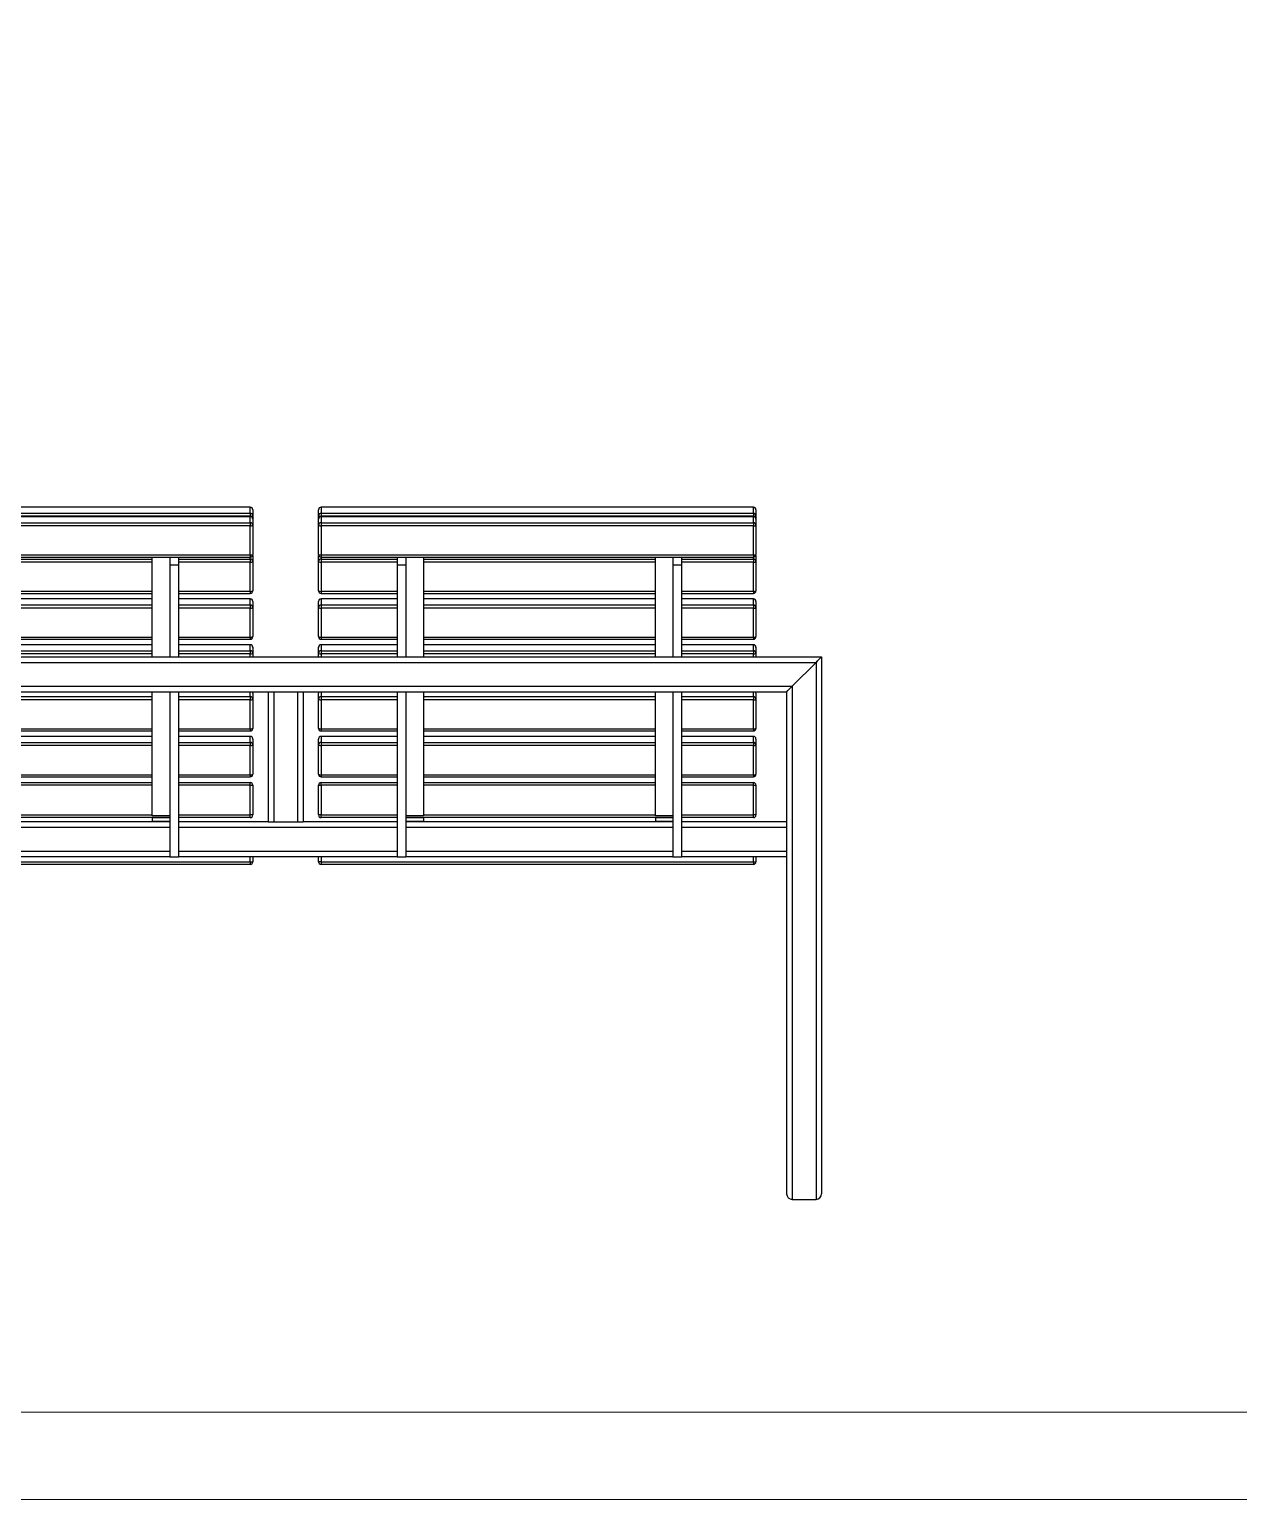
# Model space of a CAD drawing. Header units: millimetres. Extents: x 634 to 6574, y -2943 to 1257.
# Drawn here: x 2016 to 3397, y -2943 to -1263 of the extents above; entities that cross this region are included whole.
import ezdxf

# ---------------------------------------------------------------- set-up
doc = ezdxf.new("R2010")
doc.units = ezdxf.units.MM
doc.layers.add('tabelka', color=155, linetype='Continuous')

# ---------------------------------------------------------------- blocks, each defined once
blk = doc.blocks.new('tyl')
for p, q in [((-1695.3, -1536.9), (-2189.3, -1536.9)), ((-1695.3, -1536.9), (-2189.3, -1536.9)), ((-2189.3, -1543.8), (-1695.3, -1543.8)), ((-1695.3, -1543.8), (-1695.3, -1536.9)), ((-1695.3, -1536.9), (-1695.3, -1536.9)), ((-1695.3, -1543.8), (-1695.3, -1547.3)), ((-1692.3, -1539.9), (-1692.3, -1546.7)), ((-1617.3, -1546.7), (-1617.3, -1539.9)), ((-1120.3, -1536.9), (-1614.3, -1536.9)), ((-1614.3, -1536.9), (-1614.3, -1543.8)), ((-1120.3, -1536.9), (-1614.3, -1536.9)), ((-1614.3, -1536.9), (-1614.3, -1536.9)), ((-1614.3, -1543.8), (-1120.3, -1543.8)), ((-1614.3, -1543.8), (-1614.3, -1547.3)), ((-1120.3, -1543.8), (-1120.3, -1536.9)), ((-1120.3, -1536.9), (-1120.3, -1536.9)), ((-1120.3, -1543.8), (-1120.3, -1547.3)), ((-1117.3, -1539.9), (-1117.3, -1546.7)), ((-1695.3, -1547.3), (-2189.3, -1547.3)), ((-1695.3, -1547.7), (-2189.3, -1547.7)), ((-1695.3, -1547.8), (-2189.3, -1547.8)), ((-2189.3, -1554.6), (-1695.3, -1554.6)), ((-1695.3, -1558.2), (-2189.3, -1558.2)), ((-1807.3, -1547.4), (-1807.3, -1547.7)), ((-1807.3, -1547.4), (-1787.3, -1547.4)), ((-1787.3, -1547.4), (-1787.3, -1547.7)), ((-1787.3, -1547.4), (-1777.3, -1547.4)), ((-1777.3, -1547.4), (-1777.3, -1547.7)), ((-1695.3, -1547.7), (-1695.3, -1547.3)), ((-1695.3, -1547.7), (-1695.3, -1547.8)), ((-1695.3, -1554.6), (-1695.3, -1547.8)), ((-1695.3, -1554.6), (-1695.3, -1558.2)), ((-1695.3, -1591.5), (-1695.3, -1558.2)), ((-1692.3, -1546.7), (-1692.3, -1550.7)), ((-1692.3, -1550.7), (-1692.3, -1557.6)), ((-1692.3, -1557.6), (-1692.3, -1590.9)), ((-1617.3, -1550.7), (-1617.3, -1546.7)), ((-1617.3, -1557.6), (-1617.3, -1550.7)), ((-1617.3, -1590.9), (-1617.3, -1557.6)), ((-1120.3, -1547.3), (-1614.3, -1547.3)), ((-1614.3, -1547.3), (-1614.3, -1547.7)), ((-1120.3, -1547.7), (-1614.3, -1547.7)), ((-1614.3, -1547.7), (-1614.3, -1547.8)), ((-1614.3, -1547.8), (-1614.3, -1554.6)), ((-1120.3, -1547.8), (-1614.3, -1547.8)), ((-1614.3, -1554.6), (-1614.3, -1558.2)), ((-1614.3, -1554.6), (-1120.3, -1554.6)), ((-1120.3, -1558.2), (-1614.3, -1558.2)), ((-1614.3, -1558.2), (-1614.3, -1591.5)), ((-1527.3, -1547.4), (-1517.3, -1547.4)), ((-1527.3, -1547.4), (-1527.3, -1547.7)), ((-1517.3, -1547.4), (-1517.3, -1547.7)), ((-1517.3, -1547.4), (-1497.3, -1547.4)), ((-1497.3, -1547.4), (-1497.3, -1547.7)), ((-1232.3, -1547.4), (-1232.3, -1547.7)), ((-1232.3, -1547.4), (-1212.3, -1547.4)), ((-1212.3, -1547.4), (-1212.3, -1547.7)), ((-1212.3, -1547.4), (-1202.3, -1547.4)), ((-1202.3, -1547.4), (-1202.3, -1547.7)), ((-1120.3, -1547.7), (-1120.3, -1547.3)), ((-1120.3, -1547.7), (-1120.3, -1547.8)), ((-1120.3, -1554.6), (-1120.3, -1547.8)), ((-1120.3, -1554.6), (-1120.3, -1558.2)), ((-1120.3, -1591.5), (-1120.3, -1558.2)), ((-1117.3, -1546.7), (-1117.3, -1550.7)), ((-1117.3, -1550.7), (-1117.3, -1557.6)), ((-1117.3, -1557.6), (-1117.3, -1590.9)), ((-2189.3, -1591.5), (-1695.3, -1591.5)), ((-2189.3, -1593.9), (-1695.3, -1593.9)), ((-1807.3, -1707.8), (-1807.3, -1593.9)), ((-1787.3, -1593.9), (-1787.3, -1602.8)), ((-1777.3, -1593.9), (-1777.3, -1602.8)), ((-1695.3, -1591.5), (-1695.3, -1593.9)), ((-1695.3, -1596.2), (-1695.3, -1593.9)), ((-1692.3, -1592.2), (-1692.3, -1599.1)), ((-1617.3, -1599.1), (-1617.3, -1592.2)), ((-1614.3, -1591.5), (-1120.3, -1591.5)), ((-1614.3, -1591.5), (-1614.3, -1593.9)), ((-1614.3, -1593.9), (-1120.3, -1593.9)), ((-1614.3, -1593.9), (-1614.3, -1596.2)), ((-1527.3, -1593.9), (-1527.3, -1602.8)), ((-1517.3, -1593.9), (-1517.3, -1602.8)), ((-1497.3, -1593.9), (-1497.3, -1707.8)), ((-1232.3, -1707.8), (-1232.3, -1593.9)), ((-1212.3, -1593.9), (-1212.3, -1602.8)), ((-1202.3, -1593.9), (-1202.3, -1602.8)), ((-1120.3, -1591.5), (-1120.3, -1593.9)), ((-1120.3, -1596.2), (-1120.3, -1593.9)), ((-1117.3, -1592.2), (-1117.3, -1599.1)), ((-2072.3, -1596.2), (-1807.3, -1596.2)), ((-1807.3, -1599.7), (-2072.3, -1599.7)), ((-1787.3, -1602.8), (-1777.3, -1602.8)), ((-1787.3, -1602.8), (-1787.3, -1707.8)), ((-1777.3, -1596.2), (-1695.3, -1596.2)), ((-1695.3, -1599.7), (-1777.3, -1599.7)), ((-1777.3, -1602.8), (-1777.3, -1707.8)), ((-1695.3, -1596.2), (-1695.3, -1599.7)), ((-1695.3, -1633), (-1695.3, -1599.7)), ((-1692.3, -1599.1), (-1692.3, -1632.4)), ((-1617.3, -1632.4), (-1617.3, -1599.1)), ((-1614.3, -1596.2), (-1614.3, -1599.7)), ((-1614.3, -1596.2), (-1527.3, -1596.2)), ((-1614.3, -1599.7), (-1614.3, -1633)), ((-1527.3, -1599.7), (-1614.3, -1599.7)), ((-1527.3, -1602.8), (-1517.3, -1602.8)), ((-1527.3, -1602.8), (-1527.3, -1707.8)), ((-1517.3, -1602.8), (-1517.3, -1707.8)), ((-1497.3, -1596.2), (-1232.3, -1596.2)), ((-1232.3, -1599.7), (-1497.3, -1599.7)), ((-1212.3, -1602.8), (-1202.3, -1602.8)), ((-1212.3, -1602.8), (-1212.3, -1707.8)), ((-1202.3, -1596.2), (-1120.3, -1596.2)), ((-1120.3, -1599.7), (-1202.3, -1599.7)), ((-1202.3, -1602.8), (-1202.3, -1707.8)), ((-1120.3, -1596.2), (-1120.3, -1599.7)), ((-1120.3, -1633), (-1120.3, -1599.7)), ((-1117.3, -1599.1), (-1117.3, -1632.4)), ((-2072.3, -1633), (-1807.3, -1633)), ((-2072.3, -1635.4), (-1807.3, -1635.4)), ((-1807.3, -1641.6), (-2072.3, -1641.6)), ((-1807.3, -1641.7), (-2072.3, -1641.7)), ((-1777.3, -1633), (-1695.3, -1633)), ((-1777.3, -1635.4), (-1695.3, -1635.4)), ((-1695.3, -1641.6), (-1777.3, -1641.6)), ((-1695.3, -1641.7), (-1777.3, -1641.7)), ((-1695.3, -1633), (-1695.3, -1635.4)), ((-1695.3, -1641.6), (-1695.3, -1641.7)), ((-1695.3, -1648.6), (-1695.3, -1641.7)), ((-1692.3, -1644.6), (-1692.3, -1651.5)), ((-1617.3, -1651.5), (-1617.3, -1644.6)), ((-1614.3, -1633), (-1527.3, -1633)), ((-1614.3, -1633), (-1614.3, -1635.4)), ((-1614.3, -1635.4), (-1527.3, -1635.4)), ((-1527.3, -1641.6), (-1614.3, -1641.6)), ((-1614.3, -1641.6), (-1614.3, -1641.7)), ((-1614.3, -1641.7), (-1614.3, -1648.6)), ((-1527.3, -1641.7), (-1614.3, -1641.7)), ((-1497.3, -1633), (-1232.3, -1633)), ((-1497.3, -1635.4), (-1232.3, -1635.4)), ((-1232.3, -1641.6), (-1497.3, -1641.6)), ((-1232.3, -1641.7), (-1497.3, -1641.7)), ((-1202.3, -1633), (-1120.3, -1633)), ((-1202.3, -1635.4), (-1120.3, -1635.4)), ((-1120.3, -1641.6), (-1202.3, -1641.6)), ((-1120.3, -1641.7), (-1202.3, -1641.7)), ((-1120.3, -1633), (-1120.3, -1635.4)), ((-1120.3, -1641.6), (-1120.3, -1641.7)), ((-1120.3, -1648.6), (-1120.3, -1641.7)), ((-1117.3, -1644.6), (-1117.3, -1651.5)), ((-2072.3, -1648.6), (-1807.3, -1648.6)), ((-1807.3, -1652.1), (-2072.3, -1652.1)), ((-1777.3, -1648.6), (-1695.3, -1648.6)), ((-1695.3, -1652.1), (-1777.3, -1652.1)), ((-1695.3, -1648.6), (-1695.3, -1652.1)), ((-1695.3, -1685.4), (-1695.3, -1652.1)), ((-1692.3, -1651.5), (-1692.3, -1684.8)), ((-1617.3, -1684.8), (-1617.3, -1651.5)), ((-1614.3, -1648.6), (-1614.3, -1652.1)), ((-1614.3, -1648.6), (-1527.3, -1648.6)), ((-1614.3, -1652.1), (-1614.3, -1685.4)), ((-1527.3, -1652.1), (-1614.3, -1652.1)), ((-1497.3, -1648.6), (-1232.3, -1648.6)), ((-1232.3, -1652.1), (-1497.3, -1652.1)), ((-1202.3, -1648.6), (-1120.3, -1648.6)), ((-1120.3, -1652.1), (-1202.3, -1652.1)), ((-1120.3, -1648.6), (-1120.3, -1652.1)), ((-1120.3, -1685.4), (-1120.3, -1652.1)), ((-1117.3, -1651.5), (-1117.3, -1684.8)), ((-2072.3, -1685.4), (-1807.3, -1685.4)), ((-2072.3, -1687.8), (-1807.3, -1687.8)), ((-1807.3, -1694), (-2072.3, -1694)), ((-1807.3, -1694.1), (-2072.3, -1694.1)), ((-1777.3, -1685.4), (-1695.3, -1685.4)), ((-1777.3, -1687.8), (-1695.3, -1687.8)), ((-1695.3, -1694), (-1777.3, -1694)), ((-1695.3, -1694.1), (-1777.3, -1694.1)), ((-1695.3, -1685.4), (-1695.3, -1687.8)), ((-1695.3, -1694), (-1695.3, -1694.1)), ((-1695.3, -1701), (-1695.3, -1694.1)), ((-1614.3, -1685.4), (-1527.3, -1685.4)), ((-1614.3, -1685.4), (-1614.3, -1687.8)), ((-1614.3, -1687.8), (-1527.3, -1687.8)), ((-1527.3, -1694), (-1614.3, -1694)), ((-1614.3, -1694), (-1614.3, -1694.1)), ((-1614.3, -1694.1), (-1614.3, -1701)), ((-1527.3, -1694.1), (-1614.3, -1694.1)), ((-1497.3, -1685.4), (-1232.3, -1685.4)), ((-1497.3, -1687.8), (-1232.3, -1687.8)), ((-1232.3, -1694), (-1497.3, -1694)), ((-1232.3, -1694.1), (-1497.3, -1694.1)), ((-1202.3, -1685.4), (-1120.3, -1685.4)), ((-1202.3, -1687.8), (-1120.3, -1687.8)), ((-1120.3, -1694), (-1202.3, -1694)), ((-1120.3, -1694.1), (-1202.3, -1694.1)), ((-1120.3, -1685.4), (-1120.3, -1687.8)), ((-1120.3, -1694), (-1120.3, -1694.1)), ((-1120.3, -1701), (-1120.3, -1694.1)), ((-2092.3, -1707.8), (-1787.3, -1707.8)), ((-2072.3, -1701), (-1807.3, -1701)), ((-1807.3, -1704.5), (-2072.3, -1704.5)), ((-1787.3, -1707.8), (-1777.3, -1707.8)), ((-1777.3, -1701), (-1695.3, -1701)), ((-1695.3, -1704.5), (-1777.3, -1704.5)), ((-1777.3, -1707.8), (-1527.3, -1707.8)), ((-1695.3, -1701), (-1695.3, -1704.5)), ((-1695.3, -1707.8), (-1695.3, -1704.5)), ((-1692.3, -1697), (-1692.3, -1703.9)), ((-1692.3, -1703.9), (-1692.3, -1707.8)), ((-1617.3, -1703.9), (-1617.3, -1697)), ((-1617.3, -1707.8), (-1617.3, -1703.9)), ((-1614.3, -1701), (-1614.3, -1704.5)), ((-1614.3, -1701), (-1527.3, -1701)), ((-1527.3, -1704.5), (-1614.3, -1704.5)), ((-1614.3, -1704.5), (-1614.3, -1707.8)), ((-1527.3, -1707.8), (-1517.3, -1707.8)), ((-1517.3, -1707.8), (-1212.3, -1707.8)), ((-1497.3, -1701), (-1232.3, -1701)), ((-1232.3, -1704.5), (-1497.3, -1704.5)), ((-1212.3, -1707.8), (-1202.3, -1707.8)), ((-1202.3, -1701), (-1120.3, -1701)), ((-1120.3, -1704.5), (-1202.3, -1704.5)), ((-1202.3, -1707.8), (-1042.3, -1707.8)), ((-1120.3, -1701), (-1120.3, -1704.5)), ((-1120.3, -1707.8), (-1120.3, -1704.5)), ((-1117.3, -1697), (-1117.3, -1703.9)), ((-1117.3, -1703.9), (-1117.3, -1707.8)), ((-1042.3, -1707.8), (-1042.3, -2321.4)), ((-2835.9, -1714.2), (-1048.7, -1714.2)), ((-1075.9, -1741.4), (-1048.7, -1714.2)), ((-1048.7, -1714.2), (-1048.7, -2327.8)), ((-2808.7, -1741.4), (-1075.9, -1741.4)), ((-1075.9, -1741.4), (-1075.9, -2327.8)), ((-2802.3, -1747.8), (-1082.3, -1747.8)), ((-2072.3, -1753.4), (-1807.3, -1753.4)), ((-1807.3, -1756.9), (-2072.3, -1756.9)), ((-1807.3, -1889.7), (-1807.3, -1747.8)), ((-1787.3, -1747.8), (-1787.3, -1936.6)), ((-1777.3, -1747.8), (-1777.3, -1936.6)), ((-1777.3, -1753.4), (-1695.3, -1753.4)), ((-1695.3, -1756.9), (-1777.3, -1756.9)), ((-1695.3, -1753.4), (-1695.3, -1747.8)), ((-1695.3, -1753.4), (-1695.3, -1756.9)), ((-1695.3, -1790.2), (-1695.3, -1756.9)), ((-1692.3, -1749.4), (-1692.3, -1756.3)), ((-1692.3, -1756.3), (-1692.3, -1789.6)), ((-1674.8, -1747.8), (-1674.8, -1896.6)), ((-1668.4, -1747.8), (-1668.4, -1896.6)), ((-1641.2, -1747.8), (-1641.2, -1896.6)), ((-1634.8, -1747.8), (-1634.8, -1896.6)), ((-1617.3, -1756.3), (-1617.3, -1749.4)), ((-1617.3, -1789.6), (-1617.3, -1756.3)), ((-1614.3, -1747.8), (-1614.3, -1753.4)), ((-1614.3, -1753.4), (-1614.3, -1756.9)), ((-1614.3, -1753.4), (-1527.3, -1753.4)), ((-1614.3, -1756.9), (-1614.3, -1790.2)), ((-1527.3, -1756.9), (-1614.3, -1756.9)), ((-1527.3, -1747.8), (-1527.3, -1936.6)), ((-1517.3, -1747.8), (-1517.3, -1936.6)), ((-1497.3, -1747.8), (-1497.3, -1889.7)), ((-1497.3, -1753.4), (-1232.3, -1753.4)), ((-1232.3, -1756.9), (-1497.3, -1756.9)), ((-1232.3, -1889.7), (-1232.3, -1747.8)), ((-1212.3, -1747.8), (-1212.3, -1936.6)), ((-1202.3, -1747.8), (-1202.3, -1936.6)), ((-1202.3, -1753.4), (-1120.3, -1753.4)), ((-1120.3, -1756.9), (-1202.3, -1756.9)), ((-1120.3, -1753.4), (-1120.3, -1747.8)), ((-1120.3, -1753.4), (-1120.3, -1756.9)), ((-1120.3, -1790.2), (-1120.3, -1756.9)), ((-1117.3, -1749.4), (-1117.3, -1756.3)), ((-1117.3, -1756.3), (-1117.3, -1789.6)), ((-1082.3, -1747.8), (-1082.3, -2321.4)), ((-2072.3, -1790.2), (-1807.3, -1790.2)), ((-2072.3, -1792.6), (-1807.3, -1792.6)), ((-1777.3, -1790.2), (-1695.3, -1790.2)), ((-1777.3, -1792.6), (-1695.3, -1792.6)), ((-1695.3, -1790.2), (-1695.3, -1792.6)), ((-1614.3, -1790.2), (-1527.3, -1790.2)), ((-1614.3, -1790.2), (-1614.3, -1792.6)), ((-1614.3, -1792.6), (-1527.3, -1792.6)), ((-1497.3, -1790.2), (-1232.3, -1790.2)), ((-1497.3, -1792.6), (-1232.3, -1792.6)), ((-1202.3, -1790.2), (-1120.3, -1790.2)), ((-1202.3, -1792.6), (-1120.3, -1792.6)), ((-1120.3, -1790.2), (-1120.3, -1792.6)), ((-1807.3, -1798.8), (-2072.3, -1798.8)), ((-1807.3, -1798.9), (-2072.3, -1798.9)), ((-2072.3, -1805.8), (-1807.3, -1805.8)), ((-1807.3, -1809.3), (-2072.3, -1809.3)), ((-1695.3, -1798.8), (-1777.3, -1798.8)), ((-1695.3, -1798.9), (-1777.3, -1798.9)), ((-1777.3, -1805.8), (-1695.3, -1805.8)), ((-1695.3, -1809.3), (-1777.3, -1809.3)), ((-1695.3, -1798.8), (-1695.3, -1798.9)), ((-1695.3, -1805.8), (-1695.3, -1798.9)), ((-1695.3, -1805.8), (-1695.3, -1809.3)), ((-1695.3, -1842.6), (-1695.3, -1809.3)), ((-1692.3, -1801.8), (-1692.3, -1808.7)), ((-1692.3, -1808.7), (-1692.3, -1842)), ((-1617.3, -1808.7), (-1617.3, -1801.8)), ((-1617.3, -1842), (-1617.3, -1808.7)), ((-1527.3, -1798.8), (-1614.3, -1798.8)), ((-1614.3, -1798.8), (-1614.3, -1798.9)), ((-1614.3, -1798.9), (-1614.3, -1805.8)), ((-1527.3, -1798.9), (-1614.3, -1798.9)), ((-1614.3, -1805.8), (-1614.3, -1809.3)), ((-1614.3, -1805.8), (-1527.3, -1805.8)), ((-1614.3, -1809.3), (-1614.3, -1842.6)), ((-1527.3, -1809.3), (-1614.3, -1809.3)), ((-1232.3, -1798.8), (-1497.3, -1798.8)), ((-1232.3, -1798.9), (-1497.3, -1798.9)), ((-1497.3, -1805.8), (-1232.3, -1805.8)), ((-1232.3, -1809.3), (-1497.3, -1809.3)), ((-1120.3, -1798.8), (-1202.3, -1798.8)), ((-1120.3, -1798.9), (-1202.3, -1798.9)), ((-1202.3, -1805.8), (-1120.3, -1805.8)), ((-1120.3, -1809.3), (-1202.3, -1809.3)), ((-1120.3, -1798.8), (-1120.3, -1798.9)), ((-1120.3, -1805.8), (-1120.3, -1798.9)), ((-1120.3, -1805.8), (-1120.3, -1809.3)), ((-1120.3, -1842.6), (-1120.3, -1809.3)), ((-1117.3, -1801.8), (-1117.3, -1808.7)), ((-1117.3, -1808.7), (-1117.3, -1842)), ((-2072.3, -1842.6), (-1807.3, -1842.6)), ((-2072.3, -1845), (-1807.3, -1845)), ((-1777.3, -1842.6), (-1695.3, -1842.6)), ((-1777.3, -1845), (-1695.3, -1845)), ((-1695.3, -1842.6), (-1695.3, -1845)), ((-1614.3, -1842.6), (-1527.3, -1842.6)), ((-1614.3, -1842.6), (-1614.3, -1845)), ((-1614.3, -1845), (-1527.3, -1845)), ((-1497.3, -1842.6), (-1232.3, -1842.6)), ((-1497.3, -1845), (-1232.3, -1845)), ((-1202.3, -1842.6), (-1120.3, -1842.6)), ((-1202.3, -1845), (-1120.3, -1845)), ((-1120.3, -1842.6), (-1120.3, -1845)), ((-2072.3, -1851.6), (-1807.3, -1851.6)), ((-1807.3, -1854.6), (-2072.3, -1854.6)), ((-1777.3, -1851.6), (-1695.3, -1851.6)), ((-1695.3, -1854.6), (-1777.3, -1854.6)), ((-1695.3, -1854.6), (-1695.3, -1851.6)), ((-1695.3, -1888.6), (-1695.3, -1854.6)), ((-1695.3, -1854.6), (-1692.3, -1854.6)), ((-1692.3, -1854.6), (-1692.3, -1888.6)), ((-1617.3, -1854.6), (-1614.3, -1854.6)), ((-1617.3, -1888.6), (-1617.3, -1854.6)), ((-1614.3, -1854.6), (-1614.3, -1851.6)), ((-1614.3, -1851.6), (-1527.3, -1851.6)), ((-1614.3, -1854.6), (-1614.3, -1888.6)), ((-1527.3, -1854.6), (-1614.3, -1854.6)), ((-1497.3, -1851.6), (-1232.3, -1851.6)), ((-1232.3, -1854.6), (-1497.3, -1854.6)), ((-1202.3, -1851.6), (-1120.3, -1851.6)), ((-1120.3, -1854.6), (-1202.3, -1854.6)), ((-1120.3, -1854.6), (-1120.3, -1851.6)), ((-1120.3, -1888.6), (-1120.3, -1854.6)), ((-1120.3, -1854.6), (-1117.3, -1854.6)), ((-1117.3, -1854.6), (-1117.3, -1888.6)), ((-1787.3, -1891.6), (-2092.3, -1891.6)), ((-1787.3, -1896.6), (-2092.3, -1896.6)), ((-2072.3, -1888.6), (-1807.3, -1888.6)), ((-1787.3, -1889.7), (-1807.3, -1889.7)), ((-1807.3, -1891.6), (-1807.3, -1895.6)), ((-1807.3, -1891.6), (-1787.3, -1891.6)), ((-1807.3, -1896.6), (-1807.3, -1895.6)), ((-1807.3, -1895.6), (-1787.3, -1895.6)), ((-1777.3, -1888.6), (-1695.3, -1888.6)), ((-1695.3, -1891.6), (-1777.3, -1891.6)), ((-1674.8, -1896.6), (-1777.3, -1896.6)), ((-1695.3, -1891.6), (-1695.3, -1888.6)), ((-1692.3, -1888.6), (-1695.3, -1888.6)), ((-1674.8, -1896.6), (-1668.4, -1896.6)), ((-1668.4, -1896.6), (-1641.2, -1896.6)), ((-1641.2, -1896.6), (-1634.8, -1896.6)), ((-1527.3, -1896.6), (-1634.8, -1896.6)), ((-1614.3, -1888.6), (-1617.3, -1888.6)), ((-1614.3, -1891.6), (-1614.3, -1888.6)), ((-1614.3, -1888.6), (-1527.3, -1888.6)), ((-1527.3, -1891.6), (-1614.3, -1891.6)), ((-1497.3, -1889.7), (-1517.3, -1889.7)), ((-1517.3, -1891.6), (-1497.3, -1891.6)), ((-1212.3, -1891.6), (-1517.3, -1891.6)), ((-1517.3, -1895.6), (-1497.3, -1895.6)), ((-1212.3, -1896.6), (-1517.3, -1896.6)), ((-1497.3, -1888.6), (-1232.3, -1888.6)), ((-1497.3, -1891.6), (-1497.3, -1895.6)), ((-1497.3, -1895.6), (-1497.3, -1896.6)), ((-1212.3, -1889.7), (-1232.3, -1889.7)), ((-1232.3, -1891.6), (-1232.3, -1895.6)), ((-1232.3, -1891.6), (-1212.3, -1891.6)), ((-1232.3, -1896.6), (-1232.3, -1895.6)), ((-1232.3, -1895.6), (-1212.3, -1895.6)), ((-1202.3, -1888.6), (-1120.3, -1888.6)), ((-1120.3, -1891.6), (-1202.3, -1891.6)), ((-1082.3, -1896.6), (-1202.3, -1896.6)), ((-1120.3, -1891.6), (-1120.3, -1888.6)), ((-1117.3, -1888.6), (-1120.3, -1888.6)), ((-1787.3, -1903), (-2092.3, -1903)), ((-1527.3, -1903), (-1777.3, -1903)), ((-1212.3, -1903), (-1517.3, -1903)), ((-1082.3, -1903), (-1202.3, -1903)), ((-1787.3, -1930.2), (-2092.3, -1930.2)), ((-1527.3, -1930.2), (-1777.3, -1930.2)), ((-1212.3, -1930.2), (-1517.3, -1930.2)), ((-1082.3, -1930.2), (-1202.3, -1930.2)), ((-2189.3, -1942.1), (-1695.3, -1942.1)), ((-1695.3, -1945.1), (-2189.3, -1945.1)), ((-1787.3, -1936.6), (-2092.3, -1936.6)), ((-1787.3, -1936.6), (-1777.3, -1936.6)), ((-1527.3, -1936.6), (-1777.3, -1936.6)), ((-1695.3, -1942.1), (-1695.3, -1936.6)), ((-1695.3, -1942.1), (-1692.3, -1942.1)), ((-1695.3, -1942.1), (-1695.3, -1945.1)), ((-1692.3, -1936.6), (-1692.3, -1942.1)), ((-1617.3, -1942.1), (-1617.3, -1936.6)), ((-1614.3, -1942.1), (-1617.3, -1942.1)), ((-1614.3, -1936.6), (-1614.3, -1942.1)), ((-1614.3, -1942.1), (-1120.3, -1942.1)), ((-1614.3, -1942.1), (-1614.3, -1945.1)), ((-1120.3, -1945.1), (-1614.3, -1945.1)), ((-1527.3, -1936.6), (-1517.3, -1936.6)), ((-1212.3, -1936.6), (-1517.3, -1936.6)), ((-1212.3, -1936.6), (-1202.3, -1936.6)), ((-1082.3, -1936.6), (-1202.3, -1936.6)), ((-1120.3, -1942.1), (-1120.3, -1936.6)), ((-1120.3, -1942.1), (-1120.3, -1945.1)), ((-1120.3, -1942.1), (-1117.3, -1942.1)), ((-1117.3, -1936.6), (-1117.3, -1942.1)), ((-1075.9, -2327.8), (-1048.7, -2327.8))]:
    blk.add_line(p, q)
at = {"flags": 128}
for points in [[(-1692.3, -1592.2), (-1692.4, -1591.7), (-1692.4, -1591.6)], [(-1692.3, -1592.2), (-1692.4, -1591.7), (-1692.4, -1591.6)], [(-1617.2, -1591.6), (-1617.3, -1591.7), (-1617.3, -1592.2)], [(-1617.2, -1591.6), (-1617.3, -1591.7), (-1617.3, -1592.2)], [(-1117.3, -1592.2), (-1117.4, -1591.7), (-1117.4, -1591.6)], [(-1117.3, -1592.2), (-1117.4, -1591.7), (-1117.4, -1591.6)], [(-1048.7, -1714.2), (-1047.5, -1712.9), (-1046.3, -1711.7), (-1045.2, -1710.6), (-1044.2, -1709.7), (-1043.4, -1708.9), (-1042.8, -1708.3), (-1042.4, -1707.9), (-1042.3, -1707.8)], [(-1042.3, -1707.8), (-1042.4, -1707.9), (-1042.8, -1708.3), (-1043.4, -1708.9), (-1044.2, -1709.7), (-1045.2, -1710.6), (-1046.3, -1711.7), (-1047.5, -1712.9), (-1048.7, -1714.2)], [(-1082.3, -1747.8), (-1082.2, -1747.7), (-1081.8, -1747.3), (-1081.2, -1746.7), (-1080.4, -1745.9), (-1079.5, -1744.9), (-1078.4, -1743.8), (-1077.2, -1742.6), (-1075.9, -1741.4)], [(-1075.9, -1741.4), (-1077, -1742.5), (-1078.1, -1743.6), (-1079.1, -1744.6), (-1080, -1745.5), (-1080.8, -1746.3), (-1081.5, -1746.9), (-1081.9, -1747.4), (-1082.2, -1747.7), (-1082.3, -1747.8)]]:
    blk.add_lwpolyline(points, dxfattribs=at)
for centre, radius, start, end in [((-1695.3, -1539.9), 3, 0, 90), ((-1695.3, -1539.9), 2.97, 0.6055, 90.5965), ((-1695.3, -1546.8), 2.97, 0.6057, 90.5966), ((-1614.3, -1539.9), 3, 90, 180), ((-1614.3, -1539.9), 2.97, 89.4035, 179.3945), ((-1614.3, -1546.8), 2.97, 89.4034, 179.3943), ((-1120.3, -1539.9), 3, 0, 90), ((-1120.3, -1539.9), 2.97, 0.6088, 90.5933), ((-1120.3, -1546.8), 2.97, 0.6089, 90.5934), ((-1694.6, -1543.2), 4.22, 260.1821, 302.7345), ((-1695.3, -1550.7), 3, 0, 90), ((-1695.3, -1550.7), 2.97, 0.6057, 90.5964), ((-1695.3, -1557.6), 2.97, 0.6055, 90.5965), ((-1694.6, -1554), 4.22, 260.1814, 302.7347), ((-1615, -1543.2), 4.22, 237.2655, 279.8179), ((-1614.3, -1550.7), 3, 90, 180), ((-1614.3, -1550.7), 2.97, 89.4036, 179.3943), ((-1614.3, -1557.6), 2.97, 89.4035, 179.3945), ((-1615, -1554), 4.22, 237.2653, 279.8186), ((-1119.6, -1543.2), 4.22, 260.1847, 302.7318), ((-1120.3, -1550.7), 3, 0, 90), ((-1120.3, -1550.7), 2.97, 0.6089, 90.5931), ((-1120.3, -1557.6), 2.97, 0.6088, 90.5933), ((-1119.6, -1554), 4.22, 260.184, 302.732), ((-1695.3, -1590.9), 3, 270, 0), ((-1694.6, -1587.3), 4.22, 260.1814, 302.7347), ((-1614.3, -1590.9), 3, 180, 270), ((-1615, -1587.3), 4.22, 237.2653, 279.8186), ((-1120.3, -1590.9), 3, 270, 0), ((-1119.6, -1587.3), 4.22, 260.184, 302.732), ((-1695.3, -1599.2), 2.97, 0.6057, 90.5966), ((-1694.6, -1595.6), 4.22, 260.1814, 302.7347), ((-1614.3, -1599.2), 2.97, 89.4034, 179.3943), ((-1615, -1595.6), 4.22, 237.2653, 279.8186), ((-1120.3, -1599.2), 2.97, 0.6089, 90.5934), ((-1119.6, -1595.6), 4.22, 260.184, 302.732), ((-1695.3, -1632.4), 3, 270, 0), ((-1694.6, -1628.9), 4.22, 260.1814, 302.7347), ((-1695.3, -1644.6), 3, 0, 90), ((-1695.3, -1644.7), 2.97, 0.6056, 90.5966), ((-1614.3, -1632.4), 3, 180, 270), ((-1615, -1628.9), 4.22, 237.2653, 279.8186), ((-1614.3, -1644.6), 3, 90, 180), ((-1614.3, -1644.7), 2.97, 89.4034, 179.3944), ((-1120.3, -1632.4), 3, 270, 0), ((-1119.6, -1628.9), 4.22, 260.184, 302.732), ((-1120.3, -1644.6), 3, 0, 90), ((-1120.3, -1644.7), 2.97, 0.6088, 90.5933), ((-1695.3, -1651.6), 2.97, 0.6056, 90.5966), ((-1694.6, -1648), 4.22, 260.1812, 302.7348), ((-1614.3, -1651.6), 2.97, 89.4034, 179.3944), ((-1615, -1648), 4.22, 237.2652, 279.8188), ((-1120.3, -1651.6), 2.97, 0.6088, 90.5933), ((-1119.6, -1648), 4.22, 260.1839, 302.7321), ((-1695.3, -1684.8), 3, 270, 0), ((-1694.6, -1681.3), 4.22, 260.1812, 302.7348), ((-1695.3, -1697), 3, 0, 90), ((-1695.3, -1697.1), 2.97, 0.6055, 90.5965), ((-1614.3, -1684.8), 3, 180, 270), ((-1615, -1681.3), 4.22, 237.2652, 279.8188), ((-1614.3, -1697), 3, 90, 180), ((-1614.3, -1697.1), 2.97, 89.4035, 179.3945), ((-1120.3, -1684.8), 3, 270, 0), ((-1119.6, -1681.3), 4.22, 260.1839, 302.7321), ((-1120.3, -1697), 3, 0, 90), ((-1120.3, -1697.1), 2.97, 0.6088, 90.5932), ((-1695.3, -1703.9), 2.97, 0.6056, 90.5965), ((-1694.6, -1700.4), 4.22, 260.1815, 302.7345), ((-1614.3, -1703.9), 2.97, 89.4035, 179.3944), ((-1615, -1700.4), 4.22, 237.2655, 279.8185), ((-1120.3, -1703.9), 2.97, 0.6088, 90.5933), ((-1119.6, -1700.4), 4.22, 260.1842, 302.7319), ((-1695.3, -1756.3), 2.97, 0.6056, 90.5965), ((-1694.6, -1752.8), 4.22, 260.1815, 302.7345), ((-1695.3, -1749.4), 3, 0, 32.5989), ((-1695.2, -1749.4), 2.89, 0.0364, 34.0088), ((-1614.3, -1749.4), 3, 147.4011, 180), ((-1614.4, -1749.4), 2.89, 145.9912, 179.9636), ((-1614.3, -1756.3), 2.97, 89.4035, 179.3944), ((-1615, -1752.8), 4.22, 237.2655, 279.8185), ((-1120.3, -1756.3), 2.97, 0.6088, 90.5933), ((-1119.6, -1752.8), 4.22, 260.1842, 302.7319), ((-1120.3, -1749.4), 3, 0, 32.5989), ((-1120.2, -1749.4), 2.9, 0.0534, 33.9918), ((-1695.3, -1789.6), 3, 270, 0), ((-1694.6, -1786), 4.22, 260.1815, 302.7346), ((-1614.3, -1789.6), 3, 180, 270), ((-1615, -1786), 4.22, 237.2654, 279.8185), ((-1120.3, -1789.6), 3, 270, 0), ((-1119.6, -1786), 4.22, 260.1842, 302.7319), ((-1695.3, -1801.8), 3, 0, 90), ((-1695.3, -1801.8), 2.97, 0.6055, 90.5966), ((-1695.3, -1808.7), 2.97, 0.6056, 90.5965), ((-1694.6, -1805.1), 4.22, 260.1816, 302.7345), ((-1614.3, -1801.8), 3, 90, 180), ((-1614.3, -1801.8), 2.97, 89.4034, 179.3945), ((-1614.3, -1808.7), 2.97, 89.4035, 179.3944), ((-1615, -1805.1), 4.22, 237.2655, 279.8184), ((-1120.3, -1801.8), 3, 0, 90), ((-1120.3, -1801.8), 2.97, 0.6088, 90.5934), ((-1120.3, -1808.7), 2.97, 0.6088, 90.5933), ((-1119.6, -1805.1), 4.22, 260.1842, 302.7318), ((-1695.3, -1842), 3, 270, 0), ((-1694.6, -1838.4), 4.22, 260.1812, 302.7348), ((-1614.3, -1842), 3, 180, 270), ((-1615, -1838.4), 4.22, 237.2652, 279.8188), ((-1120.3, -1842), 3, 270, 0), ((-1119.6, -1838.4), 4.22, 260.1839, 302.7321), ((-1695.3, -1854.6), 3, 0, 90), ((-1614.3, -1854.6), 3, 90, 180), ((-1120.3, -1854.6), 3, 0, 90), ((-1695.3, -1888.6), 3, 270, 0), ((-1614.3, -1888.6), 3, 180, 270), ((-1120.3, -1888.6), 3, 270, 0), ((-1695.3, -1942.1), 3, 270, 0), ((-1614.3, -1942.1), 3, 180, 270), ((-1120.3, -1942.1), 3, 270, 0), ((-1075.9, -2321.4), 6.4, 180, 270), ((-1048.7, -2321.4), 6.4, 270, 0)]:
    blk.add_arc(centre, radius, start, end)

msp = doc.modelspace()

# ---------------------------------------------------------------- linework, layer by layer
at = {"layer": 'tabelka', "lineweight": 5}
for points in [[(633.69, 1257.35), (6573.69, 1257.35), (6573.69, -2942.65), (633.69, -2942.65)], [(733.69, 1157.35), (6473.69, 1157.35), (6473.69, -2842.65), (733.69, -2842.65)]]:
    msp.add_lwpolyline(points, close=True, dxfattribs=at)

# ---------------------------------------------------------------- block references
msp.add_blockref('tyl', (3963.22, -271.8))

doc.saveas('drawing.dxf')
